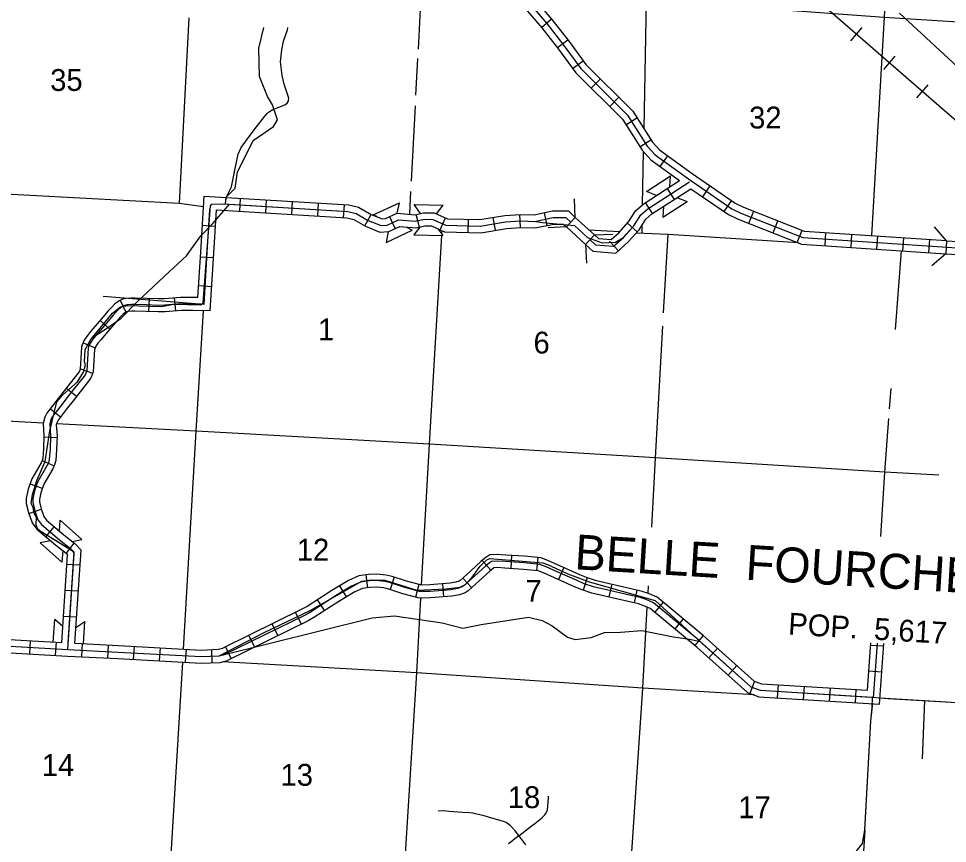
# Model space of a CAD drawing. Extents: x 199467 to 876600, y 15644499 to 16584714.
# Drawn here: x 348424 to 369713, y 16259494 to 16278389 of the extents above; entities that cross this region are included whole.
import ezdxf

# ---------------------------------------------------------------- set-up
doc = ezdxf.new("R2010")
doc.units = 0
for name, color, linetype in [('L13', 7, 'Continuous'), ('L14', 7, 'Continuous'), ('L15', 7, 'Continuous'), ('L16', 7, 'Continuous'), ('L18', 7, 'Continuous'), ('L4', 7, 'Continuous'), ('L5', 7, 'Continuous'), ('L8', 7, 'Continuous')]:
    doc.layers.add(name, color=color, linetype=linetype)

msp = doc.modelspace()

# ---------------------------------------------------------------- linework, layer by layer
at = {"layer": 'L13'}
for p, q in [((368286, 16278827), (367976, 16273417)), ((357568, 16277473), (357524, 16276634)), ((357512, 16276393), (357421, 16274662)), ((362742, 16275343), (362718, 16274119)), ((357409, 16274431), (357381, 16273907)), ((362709, 16273652), (362706, 16273470)), ((358127, 16273447), (358132, 16273529)), ((362197, 16273501), (361498, 16273544)), ((363209, 16271646), (363309, 16273440)), ((368525, 16271266), (368661, 16273071)), ((368387, 16269447), (368423, 16269916))]:
    msp.add_line(p, q, dxfattribs=at)
for points in [[(363900, 16294614), (363557, 16289357), (363278, 16284056), (362810, 16278814), (362753, 16275873)], [(357729, 16280455), (357652, 16279073), (357579, 16277685)], [(370206, 16278292), (368262, 16278414), (362810, 16278814), (360426, 16278934)], [(352328, 16278405), (352105, 16274154)], [(352664, 16274073), (352105, 16274154), (347543, 16274400), (346774, 16274456), (342204, 16274719), (341485, 16274772), (339988, 16274881)], [(357663, 16265408), (357843, 16268642), (358126, 16273423)], [(366298, 16273251), (363309, 16273440), (362578, 16273476)], [(352208, 16263946), (352494, 16268936), (352666, 16271692)], [(362935, 16266740), (363023, 16268323), (363192, 16271343)], [(348987, 16269124), (347170, 16269221), (341895, 16269478), (339655, 16269658)], [(368187, 16266527), (368278, 16268000), (368371, 16269229)], [(369519, 16267928), (368278, 16268000), (363023, 16268323), (357843, 16268642), (352494, 16268936), (349295, 16269107)], [(362851, 16265225), (362860, 16265396)], [(357045, 16255397), (357226, 16258159), (357551, 16263400), (357647, 16265111)], [(362298, 16256445), (362379, 16257816), (362729, 16263047), (362833, 16264905)], [(351565, 16253154), (351879, 16258487), (352191, 16263646)], [(365283, 16262894), (362729, 16263047), (357551, 16263400), (353087, 16263652)]]:
    msp.add_lwpolyline(points, dxfattribs=at)
at = {"layer": 'L15'}
for p, q in [((367499, 16277882), (367761, 16278184)), ((368254, 16277226), (368516, 16277528)), ((369009, 16276571), (369271, 16276872))]:
    msp.add_line(p, q, dxfattribs=at)
msp.add_lwpolyline([(366964, 16278612), (370270, 16275740), (371285, 16274811), (371878, 16274212), (371988, 16273654), (372431, 16272824), (372518, 16272244), (372895, 16271518), (373620, 16270010), (374490, 16268037), (375128, 16267079), (375801, 16266376), (378779, 16264255), (380338, 16263272), (380805, 16262836), (381164, 16262306), (382455, 16259166)], dxfattribs=at)
msp.add_lwpolyline([(366964, 16278612), (370270, 16275740), (371285, 16274811), (371878, 16274212), (371988, 16273654), (372431, 16272824), (372518, 16272244), (372895, 16271518), (373620, 16270010), (374490, 16268037), (375128, 16267079), (375801, 16266376), (378779, 16264255), (380338, 16263272), (380805, 16262836), (381164, 16262306), (382455, 16259166)], dxfattribs=at)
at = {"layer": 'L18'}
for p, q in [((362813, 16274425), (363369, 16274786)), ((363352, 16274538), (363369, 16274786)), ((361182, 16273835), (361165, 16274257)), ((363046, 16274340), (362813, 16274425)), ((363514, 16274287), (363748, 16274201)), ((356555, 16273895), (357157, 16274172)), ((357105, 16273929), (357157, 16274172)), ((357494, 16274130), (358156, 16274118)), ((357640, 16273927), (357494, 16274130)), ((358000, 16273917), (358156, 16274118)), ((363191, 16273841), (363748, 16274201)), ((363208, 16274089), (363191, 16273841)), ((356650, 16273844), (356555, 16273895)), ((361182, 16273835), (360981, 16273616)), ((361182, 16273835), (361622, 16273432)), ((357317, 16273611), (357448, 16273540)), ((357622, 16273614), (357482, 16273434)), ((360981, 16273616), (360559, 16273598)), ((360981, 16273616), (361420, 16273212)), ((369694, 16273301), (369417, 16273619)), ((356846, 16273263), (357448, 16273540)), ((356899, 16273509), (356846, 16273263)), ((357482, 16273434), (358145, 16273423)), ((358037, 16273572), (358145, 16273423)), ((361622, 16273432), (361420, 16273212)), ((361622, 16273432), (362043, 16273449)), ((361420, 16273212), (361438, 16272790)), ((369694, 16273301), (369674, 16273003)), ((369694, 16273301), (370290, 16273261)), ((369674, 16273003), (369357, 16272726)), ((369674, 16273003), (370270, 16272963)), ((349360, 16266649), (349381, 16266899)), ((349876, 16266459), (349381, 16266899)), ((349157, 16266428), (348918, 16266379)), ((349414, 16265939), (348918, 16266379)), ((349651, 16266413), (349876, 16266459)), ((349436, 16266201), (349414, 16265939)), ((349217, 16264106), (349252, 16264625)), ((349440, 16264463), (349252, 16264625)), ((349738, 16264443), (349946, 16264578)), ((349912, 16264069), (349946, 16264578))]:
    msp.add_line(p, q, dxfattribs=at)
at = {"layer": 'L4'}
for points in [[(368165, 16262825), (369936, 16262721), (371868, 16262590), (372967, 16262528), (375001, 16262411), (375517, 16262382), (375634, 16262375), (376483, 16262311)], [(367824, 16259803), (367954, 16262302), (367998, 16262685)], [(367824, 16259803), (367785, 16259184), (367818, 16258847), (367862, 16258601), (368289, 16257549)]]:
    msp.add_lwpolyline(points, dxfattribs=at)
at = {"layer": 'L5'}
msp.add_lwpolyline([(377849, 16267179), (377862, 16267540), (377889, 16268458), (377961, 16268989), (377599, 16269386), (377481, 16269502), (377379, 16269624), (377270, 16269756), (377121, 16269932), (375781, 16271355), (375710, 16271434), (374386, 16272839), (372586, 16274832), (372034, 16275349), (371813, 16275580), (370647, 16276652), (370043, 16277189), (368616, 16278511)], dxfattribs=at)
at = {"layer": 'L8'}
for p, q in [((360412, 16278188), (360638, 16278382)), ((360774, 16277723), (361010, 16277906)), ((361123, 16277245), (361364, 16277420)), ((361548, 16276795), (361759, 16277006)), ((361972, 16276374), (362182, 16276586)), ((362345, 16275957), (362597, 16276116)), ((362665, 16275453), (362917, 16275613)), ((363129, 16275002), (363305, 16275243)), ((363456, 16274248), (363294, 16274499)), ((364105, 16274308), (364274, 16274554)), ((352600, 16273038), (352680, 16274324)), ((353493, 16273974), (353512, 16274271)), ((354089, 16273937), (354107, 16274235)), ((354684, 16273900), (354703, 16274198)), ((355280, 16273863), (355298, 16274161)), ((355875, 16273827), (355894, 16274124)), ((362956, 16273924), (362794, 16274174)), ((364596, 16273970), (364765, 16274216)), ((352750, 16273028), (352811, 16274015)), ((352899, 16273019), (352961, 16274006)), ((356360, 16273640), (356508, 16273898)), ((357057, 16273578), (356933, 16273849)), ((357610, 16273612), (357540, 16273902)), ((358085, 16273551), (358207, 16273823)), ((359352, 16273541), (359302, 16273835)), ((359928, 16273604), (359910, 16273902)), ((360541, 16273651), (360479, 16273942)), ((365163, 16273700), (365273, 16273977)), ((352625, 16273653), (352923, 16273634)), ((358731, 16273491), (358739, 16273789)), ((362601, 16273503), (362379, 16273703)), ((365718, 16273481), (365828, 16273758)), ((366273, 16273261), (366383, 16273540)), ((366908, 16273189), (366928, 16273487)), ((367504, 16273149), (367524, 16273447)), ((368099, 16273109), (368119, 16273407)), ((362171, 16273070), (361970, 16273290)), ((368694, 16273069), (368714, 16273367)), ((369289, 16273029), (369309, 16273327)), ((352894, 16272909), (352596, 16272927)), ((352851, 16272247), (352553, 16272265)), ((352674, 16271842), (350360, 16272019)), ((350756, 16271935), (350881, 16271664)), ((351415, 16271976), (351405, 16271678)), ((351993, 16271988), (352018, 16271691)), ((350291, 16271471), (350518, 16271277)), ((349904, 16270960), (350180, 16270848)), ((349841, 16270363), (350122, 16270264)), ((349520, 16269923), (349755, 16269738)), ((349153, 16269451), (349388, 16269268)), ((349007, 16268807), (349305, 16268794)), ((348968, 16268268), (349241, 16268147)), ((348688, 16267732), (348968, 16267629)), ((348661, 16267053), (348944, 16267150)), ((349049, 16266519), (349241, 16266747)), ((349515, 16266139), (349700, 16266373)), ((359051, 16265978), (359245, 16265751)), ((359723, 16266089), (359704, 16265792)), ((360322, 16266041), (360294, 16265744)), ((349832, 16265865), (349534, 16265885)), ((360922, 16265812), (360800, 16265539)), ((356380, 16265647), (356418, 16265351)), ((357035, 16265592), (356942, 16265308)), ((358606, 16265573), (358808, 16265353)), ((361453, 16265579), (361362, 16265295)), ((355781, 16265395), (355934, 16265139)), ((357598, 16265424), (357521, 16265136)), ((358142, 16265439), (358165, 16265142)), ((362018, 16265429), (361950, 16265139)), ((349792, 16265270), (349494, 16265289)), ((362598, 16265294), (362532, 16265003)), ((355271, 16265074), (355433, 16264824)), ((363195, 16265019), (363005, 16264790)), ((349752, 16264674), (349455, 16264694)), ((354771, 16264783), (354903, 16264516)), ((354236, 16264520), (354367, 16264252)), ((363655, 16264640), (363465, 16264410)), ((353700, 16264257), (353832, 16263989)), ((364115, 16264260), (363925, 16264030)), ((346900, 16264235), (349414, 16264095)), ((348687, 16264135), (348671, 16263837)), ((349283, 16264102), (349266, 16263804)), ((349878, 16264070), (349863, 16263772)), ((350474, 16264039), (350459, 16263741)), ((367878, 16263001), (367957, 16264091)), ((368251, 16264009), (367953, 16264031)), ((368017, 16262830), (368107, 16264081)), ((368156, 16262683), (368256, 16264070)), ((351070, 16264007), (351054, 16263709)), ((351666, 16263975), (351650, 16263677)), ((352262, 16263942), (352245, 16263644)), ((352843, 16263933), (352856, 16263635)), ((353165, 16263994), (353297, 16263726)), ((364442, 16263967), (364243, 16263745)), ((364887, 16263570), (364688, 16263347)), ((368208, 16263414), (367911, 16263436)), ((365290, 16263211), (365186, 16262931)), ((365831, 16263127), (365813, 16262829)), ((366426, 16263090), (366408, 16262792)), ((367022, 16263053), (367003, 16262755)), ((367617, 16263016), (367599, 16262718)), ((369188, 16262765), (369136, 16261432))]:
    msp.add_line(p, q, dxfattribs=at)
for points in [[(359907, 16279007), (360533, 16278276), (360921, 16277776), (361308, 16277243), (362383, 16276177), (362834, 16275464), (363015, 16275270), (363777, 16274715), (364773, 16274029), (364977, 16273933), (366399, 16273373), (370388, 16273105), (370631, 16273107), (371688, 16273028), (372461, 16272941), (373129, 16272937), (374386, 16272839)], [(360017, 16279109), (360649, 16278371), (361041, 16277866), (361422, 16277341), (362500, 16276271), (362953, 16275556), (363115, 16275382), (363863, 16274837), (364848, 16274160), (365036, 16274071), (366432, 16273521), (369694, 16273302)], [(359797, 16278904), (360417, 16278181), (360802, 16277686), (361194, 16277145), (362265, 16276082), (362715, 16275372), (362915, 16275157), (363571, 16274679)], [(353174, 16274204), (353187, 16274297), (353243, 16274415), (353308, 16274536), (353391, 16274952), (353461, 16275286), (353524, 16275438), (353825, 16275840), (354068, 16276153), (354122, 16276216), (354153, 16276242), (354250, 16276310), (354389, 16276363), (354528, 16276417), (354578, 16276452), (354603, 16276487), (354609, 16276500), (354613, 16276527), (354616, 16276555), (354606, 16276614), (354511, 16276889), (354463, 16277083), (354453, 16277216), (354431, 16277396), (354460, 16277670), (354496, 16277874), (354586, 16278131), (354597, 16278183)], [(353447, 16274887), (353804, 16275594), (354268, 16275918), (354360, 16276068), (354245, 16276416), (354129, 16276601), (353943, 16277065), (353932, 16277713), (354048, 16278188)], [(353166, 16274137), (353179, 16274296), (353387, 16274505), (353445, 16274875), (353447, 16274887)], [(361622, 16273432), (361713, 16273351), (362009, 16273327), (362180, 16273483), (362406, 16273734), (362568, 16273992), (362761, 16274154), (363571, 16274679)], [(349554, 16263937), (349700, 16266136), (349670, 16266188), (348919, 16266650), (348856, 16266704), (348827, 16266789), (348837, 16266964), (348785, 16267060), (348759, 16267187), (348714, 16267281), (348743, 16267488), (348845, 16267809), (349030, 16268241), (349138, 16268945), (349303, 16269613), (349438, 16269772), (349773, 16270070), (349911, 16270288), (349955, 16270461), (349934, 16270529), (349950, 16270812), (350081, 16271039), (350576, 16271637), (350760, 16271785), (350921, 16271817), (351697, 16271797), (351985, 16271847), (352603, 16271835), (352655, 16271874), (352820, 16274097), (352855, 16274137), (353115, 16274147), (355973, 16273970), (356163, 16273925), (356438, 16273767), (356732, 16273649), (356874, 16273658), (357132, 16273776), (357523, 16273745), (357718, 16273792), (357919, 16273789), (358220, 16273654), (359005, 16273633), (359588, 16273732), (359932, 16273754), (360283, 16273741), (360432, 16273716), (361163, 16273648), (361465, 16273371), (361801, 16273251), (362103, 16273266), (362276, 16273365), (362526, 16273643), (362683, 16273893), (362850, 16274033), (363798, 16274647)], [(349554, 16263937), (349702, 16266168), (348919, 16266650), (348856, 16266704), (348827, 16266789), (348837, 16266964), (348785, 16267060), (348759, 16267187), (348714, 16267281), (348743, 16267488), (348845, 16267809), (349030, 16268241), (349138, 16268945), (349303, 16269613), (349438, 16269772), (349773, 16270070), (349911, 16270288), (349955, 16270461), (349934, 16270529), (349950, 16270812), (350081, 16271039), (350120, 16271086), (350487, 16271319), (350779, 16271525), (351147, 16271905), (351881, 16272598), (352271, 16272955), (352600, 16273415), (352885, 16273699), (353261, 16274138), (355973, 16273970), (356163, 16273925), (356438, 16273767), (356732, 16273649), (356874, 16273658), (357132, 16273776), (357523, 16273745), (357718, 16273792), (357919, 16273789), (358220, 16273654), (359005, 16273633), (359588, 16273732), (359932, 16273754), (360283, 16273741), (360432, 16273716), (361163, 16273648), (361465, 16273371), (361801, 16273251), (362103, 16273266), (362276, 16273365), (362526, 16273643), (362683, 16273893), (362850, 16274033), (363798, 16274647)], [(361419, 16273211), (361588, 16273060), (362114, 16273017), (362393, 16273272), (362646, 16273552), (362798, 16273793), (362940, 16273913), (363835, 16274492)], [(361522, 16273320), (361650, 16273205), (362062, 16273172), (362287, 16273377), (362526, 16273643), (362683, 16273893), (362850, 16274033), (363798, 16274647)], [(363835, 16274492), (364698, 16273898), (364917, 16273796), (366365, 16273225), (369674, 16273002)], [(352680, 16274324), (355995, 16274119), (356218, 16274066), (356503, 16273902), (356756, 16273801), (356837, 16273806), (357105, 16273929), (357511, 16273896), (357702, 16273942), (357952, 16273938), (358254, 16273803), (358994, 16273783), (359571, 16273881), (359930, 16273904), (360241, 16273893), (360662, 16273982), (361025, 16273984), (361183, 16273836)], [(349564, 16264089), (349702, 16266168), (348919, 16266650), (348856, 16266704), (348827, 16266789), (348837, 16266964), (348785, 16267060), (348759, 16267187), (348714, 16267281), (348743, 16267488), (348845, 16267809), (349030, 16268241), (349138, 16268945), (349303, 16269613), (349438, 16269772), (349773, 16270070), (349911, 16270288), (349955, 16270461), (349934, 16270529), (349950, 16270812), (350081, 16271039), (350120, 16271086), (350487, 16271319), (350779, 16271525), (351147, 16271905), (351881, 16272598), (352271, 16272955), (352600, 16273415), (352885, 16273699), (353261, 16274138), (355973, 16273970), (356163, 16273925), (356438, 16273767), (356732, 16273649), (356874, 16273658), (357132, 16273776), (357523, 16273745), (357718, 16273792), (357919, 16273789), (358220, 16273654), (359005, 16273633), (359588, 16273732), (359932, 16273754), (360254, 16273742), (360678, 16273832), (360966, 16273833), (361083, 16273724)], [(352961, 16274006), (355951, 16273821), (356107, 16273784), (356372, 16273632), (356707, 16273498), (356911, 16273510), (357159, 16273624), (357535, 16273593), (357735, 16273642), (357886, 16273639), (358186, 16273505), (359016, 16273482), (359605, 16273583), (359934, 16273604), (360267, 16273592), (360694, 16273682), (360907, 16273683), (360980, 16273615)], [(352535, 16271998), (352600, 16273038)], [(352676, 16271842), (352750, 16273028)], [(352817, 16271692), (352899, 16273019)], [(352535, 16271998), (352419, 16272000), (352138, 16272002), (351770, 16271971), (351627, 16271970), (351362, 16271979), (351091, 16271988), (351004, 16271987), (350886, 16271979), (350803, 16271958), (350730, 16271924), (350626, 16271845), (350551, 16271773), (350481, 16271695), (350279, 16271458), (350076, 16271221), (350003, 16271132), (349929, 16271026), (349884, 16270913), (349870, 16270861), (349838, 16270359), (349821, 16270309), (349806, 16270287), (349439, 16269820), (349281, 16269616), (349074, 16269352), (349026, 16269257), (348986, 16269117), (349007, 16268828), (348995, 16268536), (348979, 16268317), (348965, 16268264), (348941, 16268210), (348730, 16267849), (348642, 16267608), (348600, 16267405), (348602, 16267282), (348653, 16267074), (348734, 16266838), (348842, 16266693), (349271, 16266331), (349513, 16266140), (349548, 16266103)], [(352602, 16271846), (352417, 16271850), (352144, 16271851), (351776, 16271821), (351624, 16271820), (351357, 16271829), (351090, 16271838), (351010, 16271837), (350910, 16271830), (350853, 16271816), (350807, 16271795), (350723, 16271730), (350659, 16271669), (350595, 16271596), (350393, 16271360), (350191, 16271124), (350123, 16271042), (350062, 16270954), (350026, 16270866), (350019, 16270837), (349987, 16270329), (349956, 16270241), (349928, 16270199), (349557, 16269728), (349399, 16269524), (349201, 16269270), (349166, 16269202), (349137, 16269102), (349157, 16268830), (349145, 16268528), (349127, 16268292), (349107, 16268214), (349075, 16268141), (348867, 16267785), (348787, 16267567), (348751, 16267390), (348752, 16267301), (348797, 16267116), (348868, 16266909), (348951, 16266797), (349366, 16266447), (349615, 16266251), (349675, 16266186)], [(352817, 16271692), (352415, 16271700), (352150, 16271701), (351783, 16271671), (351622, 16271670), (351352, 16271679), (351089, 16271688), (351016, 16271687), (350933, 16271681), (350904, 16271674), (350885, 16271665), (350821, 16271616), (350767, 16271565), (350708, 16271498), (350507, 16271263), (350306, 16271028), (350243, 16270951), (350195, 16270882), (350169, 16270818), (350167, 16270813), (350135, 16270298), (350091, 16270173), (350049, 16270110), (349675, 16269636), (349518, 16269432), (349328, 16269189), (349306, 16269146), (349289, 16269086), (349308, 16268832), (349294, 16268519), (349276, 16268268), (349249, 16268164), (349208, 16268073), (349003, 16267721), (348931, 16267526), (348901, 16267376), (348901, 16267320), (348941, 16267158), (349002, 16266980), (349061, 16266900), (349461, 16266563), (349716, 16266362), (349856, 16266214)], [(349714, 16264079), (349856, 16266214)], [(346904, 16264085), (349554, 16263937), (350704, 16263878), (352613, 16263774), (353024, 16263791), (354050, 16264325), (355109, 16264831), (356294, 16265505), (356505, 16265535), (356822, 16265525), (357553, 16265298), (358215, 16265325), (358544, 16265365), (358664, 16265424), (358843, 16265623), (359007, 16265847), (359157, 16265989), (359226, 16266019), (360441, 16265922), (360547, 16265882), (361012, 16265671), (361502, 16265483), (363016, 16265060), (364095, 16264076), (365207, 16263083), (365420, 16263003), (367995, 16262843), (368344, 16262814), (369936, 16262721)], [(346904, 16264085), (349554, 16263937), (350704, 16263878), (352613, 16263774), (353024, 16263791), (354050, 16264325), (355109, 16264831), (356294, 16265505), (356505, 16265535), (356822, 16265525), (357553, 16265298), (358215, 16265325), (358544, 16265365), (358664, 16265424), (358843, 16265623), (359007, 16265847), (359157, 16265989), (359226, 16266019), (360441, 16265922), (360547, 16265882), (361012, 16265671), (361502, 16265483), (363016, 16265060), (364095, 16264076), (365207, 16263083), (365420, 16263003), (367995, 16262843), (368344, 16262814), (369936, 16262721)], [(349414, 16264095), (349548, 16266103)], [(364116, 16264260), (363060, 16265132), (362862, 16265219), (362713, 16265268), (362464, 16265325), (361931, 16265450), (361645, 16265519), (361444, 16265583), (361287, 16265650), (360832, 16265852), (360573, 16265969), (360403, 16266034), (360021, 16266071), (359592, 16266099), (359397, 16266112), (359222, 16266101), (359132, 16266047), (359027, 16265958), (358781, 16265734), (358547, 16265520), (358522, 16265504), (358449, 16265476), (358315, 16265454), (357850, 16265418), (357674, 16265412), (357635, 16265415), (357318, 16265500), (356990, 16265607), (356847, 16265642), (356634, 16265663), (356444, 16265656), (356222, 16265627), (355988, 16265520), (355606, 16265291), (355035, 16264923), (354920, 16264857), (353109, 16263967)], [(364020, 16264145), (362980, 16265003), (362808, 16265079), (362673, 16265124), (362430, 16265179), (361896, 16265304), (361605, 16265374), (361391, 16265442), (361227, 16265513), (360771, 16265715), (360516, 16265830), (360369, 16265887), (360009, 16265921), (359582, 16265949), (359397, 16265962), (359267, 16265954), (359219, 16265925), (359126, 16265846), (358882, 16265623), (358638, 16265400), (358590, 16265369), (358488, 16265331), (358333, 16265305), (357858, 16265268), (357671, 16265262), (357610, 16265267), (357275, 16265356), (356949, 16265463), (356821, 16265494), (356630, 16265513), (356456, 16265506), (356263, 16265481), (356058, 16265387), (355685, 16265164), (355113, 16264795), (354990, 16264724), (353116, 16263803)], [(363976, 16263983), (362897, 16264876), (362755, 16264939), (362633, 16264979), (362396, 16265033), (361861, 16265158), (361564, 16265229), (361339, 16265301), (361167, 16265375), (360710, 16265578), (360458, 16265692), (360334, 16265739), (359997, 16265772), (359572, 16265800), (359397, 16265812), (359313, 16265806), (359307, 16265803), (359225, 16265733), (358983, 16265512), (358729, 16265280), (358657, 16265235), (358528, 16265185), (358352, 16265156), (357866, 16265118), (357668, 16265112), (357585, 16265118), (357233, 16265212), (356908, 16265318), (356796, 16265346), (356625, 16265362), (356468, 16265356), (356305, 16265335), (356128, 16265254), (355764, 16265036), (355191, 16264667), (355060, 16264592), (353212, 16263684)], [(346892, 16264085), (349554, 16263937), (350704, 16263878), (352613, 16263774), (353024, 16263791), (356525, 16264663), (357042, 16264704), (358136, 16264545), (358609, 16264424), (359024, 16264509), (360110, 16264676), (360428, 16264601), (360653, 16264476), (361005, 16264221), (361179, 16264166), (361548, 16264210), (361854, 16264325), (362221, 16264336), (362711, 16264372), (363435, 16264228), (363798, 16264172), (364046, 16264121), (365207, 16263083), (365420, 16263003), (367958, 16262846)], [(364116, 16264260), (365286, 16263213), (365452, 16263152), (367878, 16263001)], [(349714, 16264079), (350712, 16264027), (352614, 16263924), (353002, 16263941), (353109, 16263967)], [(347045, 16263927), (349546, 16263787), (350697, 16263728), (352612, 16263624), (353046, 16263642), (353212, 16263684)], [(363976, 16263983), (365129, 16262952), (365389, 16262855), (368156, 16262683)], [(361286, 16255553), (361578, 16255829), (362092, 16256183), (362634, 16256436), (362892, 16256554), (364216, 16257179), (364933, 16257714), (365050, 16257857), (365082, 16257964), (365068, 16258433), (365116, 16258539), (365838, 16258739), (366120, 16258848), (366909, 16259027), (367480, 16259219), (367601, 16259279), (367764, 16259495), (367824, 16259801), (367954, 16262302), (367989, 16262601), (367995, 16262843)], [(365073, 16258410), (365077, 16258501), (365118, 16258612), (365248, 16258713), (365499, 16258755), (365600, 16258752), (365707, 16258739), (365854, 16258745), (366120, 16258848), (366909, 16259027), (367480, 16259219), (367601, 16259279), (367764, 16259495), (367824, 16259801), (367954, 16262302), (368000, 16262697)], [(359893, 16259668), (360134, 16259858), (360201, 16259910), (360257, 16259953), (360374, 16260042), (360428, 16260086), (360489, 16260151), (360501, 16260168), (360532, 16260223), (360544, 16260262), (360558, 16260354), (360566, 16260441), (360572, 16260549), (360569, 16260574)], [(360048, 16259464), (359887, 16259676), (359809, 16259781), (359740, 16259862), (359695, 16259904), (359663, 16259929), (359597, 16259970), (359560, 16259987), (359464, 16260019), (359273, 16260076), (359092, 16260126), (358999, 16260151), (358890, 16260175), (358843, 16260183), (358757, 16260192), (358606, 16260202), (358289, 16260226), (358169, 16260237), (358043, 16260234)], [(359893, 16259668), (359800, 16259598), (359748, 16259554), (359656, 16259486)]]:
    msp.add_lwpolyline(points, dxfattribs=at)

# ---------------------------------------------------------------- texts
at = {"layer": 'L14'}
for s, p in [('35', (349149, 16276732)), ('32', (365168, 16275872)), ('1', (355287, 16271019)), ('6', (360226, 16270716)), ('12', (354801, 16265974)), ('7', (360043, 16265028)), ('14', (348955, 16261039)), ('13', (354428, 16260815)), ('18', (359637, 16260302)), ('17', (364921, 16260072))]:
    msp.add_text(s, height=500, rotation=0.0001, dxfattribs=at).set_placement(p)
at = {"layer": 'L16'}
for s, height, rotation, p in [('BELLE  FOURCHE', 799.99, 356.5171, (361154, 16265776)), ('POP.  5,617', 499.99, 356.5432, (366054, 16264282))]:
    msp.add_text(s, height=height, rotation=rotation, dxfattribs=at).set_placement(p)

doc.saveas('drawing.dxf')
